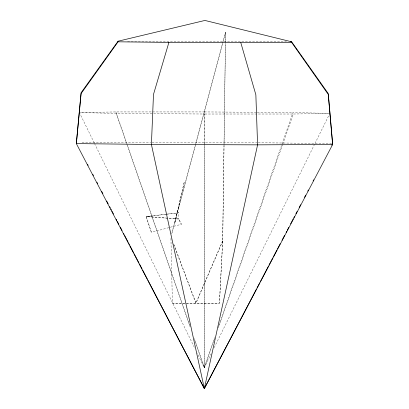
<?xml version="1.0" encoding="UTF-8"?>
<svg xmlns="http://www.w3.org/2000/svg" width="409" height="409" viewBox="0 0 409 409"><rect width="100%" height="100%" fill="white"/><g stroke="black" fill="none" stroke-linecap="round" stroke-linejoin="round"><path stroke-width="0.31" stroke-dasharray="2.04 1.53" d="M94.259 142.93L79.382 112.547L115.88 111.933L204.352 111.928L204.296 367.65L211.08 353.908M204.797 144.05L204.296 367.65L197.281 353.32M204.797 143.411L204.863 114.019L116.238 113.411L80.016 112.557M170.942 238.437L172.404 303.166L219.439 303.166L222.685 240.794L225.425 43.712L224.014 145.328M172.404 303.166L219.439 303.166L222.685 241.172L224.009 145.967M171.724 233.943L225.584 32.229L225.436 43.093L225.584 32.229L171.729 233.447M214.776 337.497L204.296 367.65L194.28 338.734L204.296 367.65L214.659 338.131M218.759 326.034L281.862 144.505M282.072 143.902L292.972 112.541L329.194 113.39M218.253 327.89L282.547 144.745M282.762 144.142L293.335 114.019L329.833 113.405L314.843 143.753M222.685 240.794L195.921 302.992L173.805 244.25M222.685 241.172L195.921 303.34L173.83 244.792M214.193 347.609L314.562 144.326M166.821 214.137L146.141 216.617L151.386 232.348L169.735 227.409M170.349 227.24L181.361 224.28L178.723 218.943L146.141 216.458L151.386 232.348M165.568 214.342L146.141 216.617L178.723 219.066L181.361 224.28M166.192 214.27L178.723 212.798L178.723 219.066M167.445 214.065L178.723 212.798M127.593 41.161L240.804 41.207L286.561 41.749M82.066 142.68L150.783 142.347M204.863 114.019L293.335 114.019M152.051 142.347L256.949 142.705M204.352 111.928L256.632 112.291M257.266 112.296L292.972 112.541M258.222 142.715L332.021 143.59M94.54 143.503L194.75 348.161M115.88 111.933L190.119 326.638M116.238 113.411L126.672 143.533M126.882 144.137L190.108 326.684M184.173 182.434L174.699 223.38L184.173 182.434"/><path stroke-width="0.61" d="M290.375 41.795L291.643 41.81L291.643 42.408L328.258 94.433L332.66 144.479L257.583 144.847L151.412 144.479L76.34 143.595L81.084 93.579L118.063 41.81L118.063 41.207L204.924 20.45L291.643 41.81L328.258 93.579L332.66 144.479L204.336 388.55L76.34 143.595L81.089 92.725L118.063 41.207M204.607 387.303L204.336 388.55L148.007 280.359M291.643 42.408L168.902 42.408L153.482 94.433L151.412 144.479L204.336 388.55L256.494 288.984M257.087 287.854L259.756 282.762M260.349 281.632L268.35 266.356M268.943 265.226L272.793 257.869M273.386 256.74L276.944 249.95M277.537 248.82L280.206 243.728M281.98 240.334L284.649 235.241M286.131 232.414L286.724 231.279M287.317 230.149L288.8 227.322M290.574 223.927L293.243 218.835M293.836 217.706L294.429 216.571M295.911 213.743L297.098 211.484M299.168 207.521L300.651 204.694M304.506 197.337L305.692 195.078M307.767 191.115L308.355 189.986M313.1 180.931L313.693 179.802M331.771 145.292L332.66 143.595M118.063 41.81L168.902 42.408M87.546 164.234L88.139 165.369M92.858 174.433L93.446 175.563M96.984 182.363L97.577 183.493M101.703 191.422L102.884 193.692M106.718 201.054L108.191 203.887M109.668 206.719L110.256 207.854M110.849 208.984L111.437 210.119M112.025 211.248L113.503 214.081M116.156 219.183L116.744 220.313M117.337 221.448L118.809 224.28M120.287 227.113L122.056 230.507M123.528 233.34L124.116 234.475M124.709 235.61L128.247 242.404M128.835 243.539L129.428 244.669M130.016 245.804L133.554 252.604M134.147 253.733L138.866 262.798M139.454 263.933L142.107 269.03M142.7 270.16L147.419 279.224M240.799 42.659L255.86 94.791L257.583 144.847L204.336 388.55L204.065 387.303"/></g></svg>
